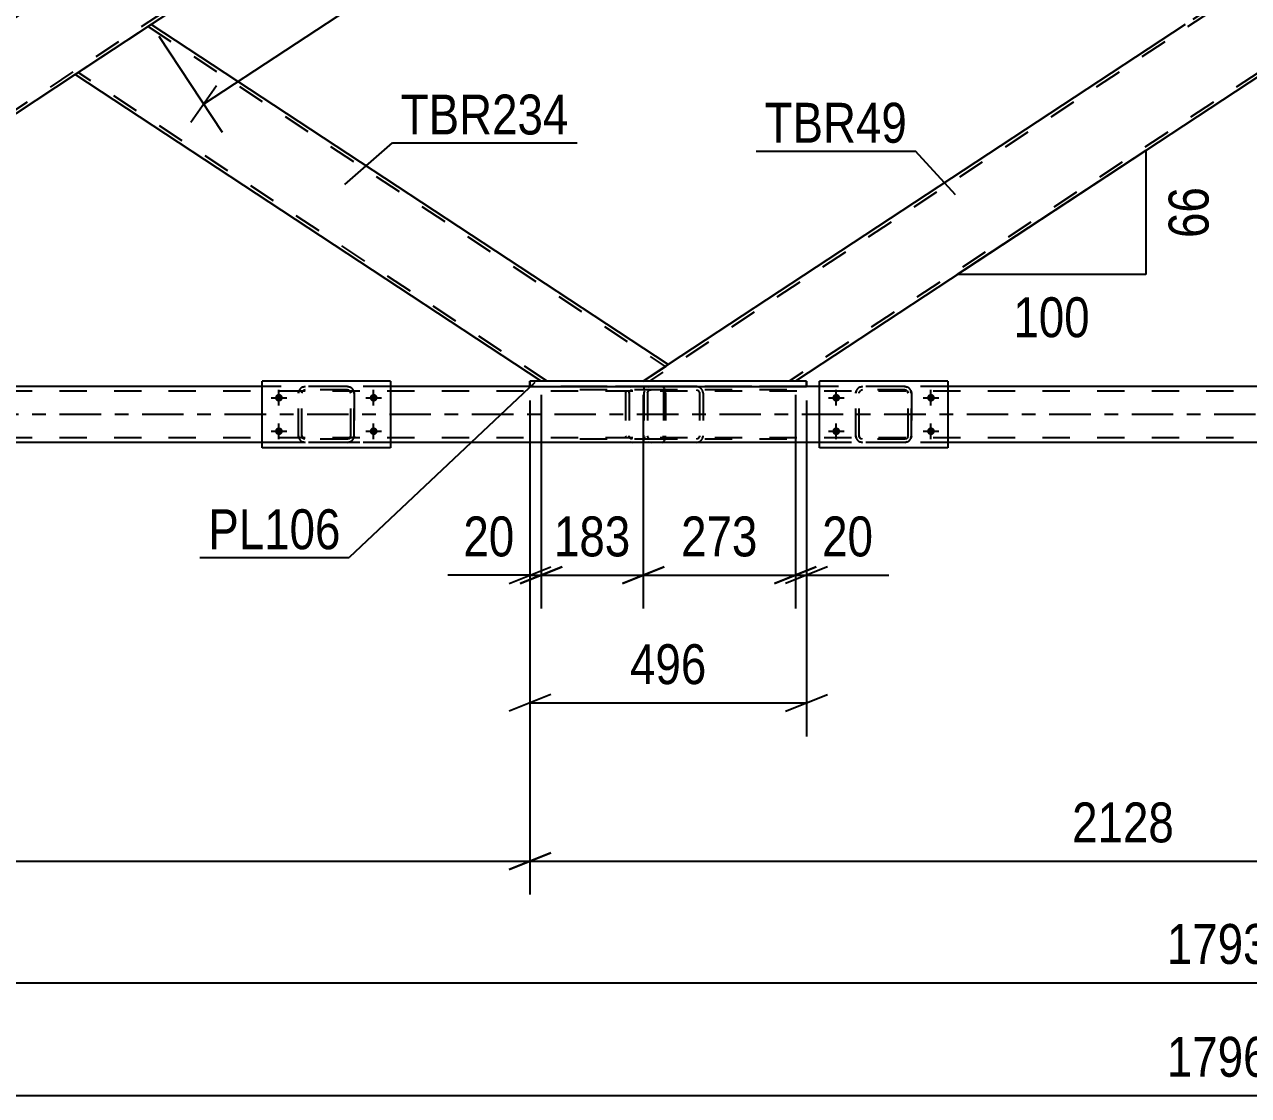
# Model space of a CAD drawing. Header units: millimetres. Extents: x -832 to 357, y -842 to -1.
# Drawn here: x -521.2 to -433.3, y -157.9 to -81 of the extents above; entities that cross this region are included whole.
import ezdxf

# ---------------------------------------------------------------- set-up
doc = ezdxf.new("R2010")
doc.units = ezdxf.units.MM
doc.linetypes.add('DXK_LINE_DOT2', pattern=[3.9198, 1.9599, -1.9599])
doc.linetypes.add('DXK_LINE_DOT3', pattern=[5.9187, 2.979, -0.9799, 0.9799, -0.9799])
doc.styles.add('Arial Narrow', font='ARIALN.TTF', dxfattribs={"height": 0.2})

# ---------------------------------------------------------------- blocks, each defined once
blk = doc.blocks.new('Part-570388851-11667 - 11607')
at = {"color": 2, "linetype": 'Continuous'}
for p, q in [((-512.077, -81.042), (-517.534, -84.633)), ((-474.967, -105.461), (-512.077, -81.042)), ((-484.09, -106.641), (-517.534, -84.633)), ((-475.001, -105.483), (-476.76, -106.641)), ((-474.967, -105.461), (-475.001, -105.483))]:
    blk.add_line(p, q, dxfattribs=at)
at = {"color": 7, "linetype": 'DXK_LINE_DOT2'}
for p, q in [((-512.295, -81.185), (-475.186, -105.605)), ((-517.316, -84.489), (-517.299, -84.478)), ((-483.653, -106.641), (-517.316, -84.489)), ((-475.186, -105.605), (-475.404, -105.749)), ((-474.967, -105.461), (-474.967, -105.461)), ((-476.76, -106.641), (-484.09, -106.641))]:
    blk.add_line(p, q, dxfattribs=at)
blk = doc.blocks.new('Part-570388851-11677 - 11607')
at = {"color": 7, "linetype": 'DXK_LINE_DOT2'}
for p, q in [((-485.172, -56.442), (-561.457, -106.641)), ((-475.13, -56.442), (-551.416, -106.641)), ((-474.694, -56.442), (-485.609, -56.442)), ((-474.694, -56.442), (-474.967, -56.622)), ((-517.534, -77.45), (-522.992, -81.042)), ((-512.077, -81.042), (-517.534, -84.633)), ((-561.894, -106.641), (-560.101, -105.461)), ((-550.979, -106.641), (-561.894, -106.641))]:
    blk.add_line(p, q, dxfattribs=at)
at = {"color": 2, "linetype": 'Continuous'}
for p, q in [((-485.609, -56.442), (-517.534, -77.45)), ((-474.967, -56.622), (-512.077, -81.042)), ((-522.992, -81.042), (-560.101, -105.461)), ((-517.534, -84.633), (-550.979, -106.641))]:
    blk.add_line(p, q, dxfattribs=at)
blk = doc.blocks.new('Part-570388851-11682 - 11607')
at = {"color": 7, "linetype": 'DXK_LINE_DOT2'}
for p, q in [((-400.038, -56.442), (-476.323, -106.641)), ((-389.996, -56.442), (-466.281, -106.641)), ((-389.559, -56.442), (-400.474, -56.442)), ((-389.559, -56.442), (-389.833, -56.622)), ((-432.4, -77.45), (-437.858, -81.042)), ((-426.943, -81.042), (-432.4, -84.633)), ((-476.76, -106.641), (-474.967, -105.461)), ((-465.845, -106.641), (-476.76, -106.641))]:
    blk.add_line(p, q, dxfattribs=at)
at = {"color": 2, "linetype": 'Continuous'}
for p, q in [((-400.474, -56.442), (-432.4, -77.45)), ((-389.833, -56.622), (-426.943, -81.042)), ((-437.858, -81.042), (-474.967, -105.461)), ((-432.4, -84.633), (-465.845, -106.641))]:
    blk.add_line(p, q, dxfattribs=at)
blk = doc.blocks.new('Part-570388851-11803 - 11607')
at = {"color": 2, "linetype": 'Continuous'}
for p, q in [((-494.911, -106.641), (-504.111, -106.641)), ((-504.111, -111.441), (-504.111, -106.641)), ((-494.911, -106.641), (-494.911, -111.441)), ((-494.911, -111.441), (-504.111, -111.441))]:
    blk.add_line(p, q, dxfattribs=at)
blk = doc.blocks.new('Bolt-570388851-11791 - 11607')
at = {"linetype": 'Continuous'}
for points in [[(-462.911, -107.561, -1), (-462.911, -108.121, -1)], [(-456.111, -107.561, -1), (-456.111, -108.121, -1)], [(-462.911, -109.961, -1), (-462.911, -110.521, -1)], [(-456.111, -109.961, -1), (-456.111, -110.521, -1)]]:
    blk.add_hatch(color=1, dxfattribs=at).paths.add_polyline_path(points)
at = {"color": 1, "linetype": 'Continuous'}
for p, q in [((-463.471, -107.841), (-462.351, -107.841)), ((-462.911, -108.401), (-462.911, -107.281)), ((-456.671, -107.841), (-455.551, -107.841)), ((-456.111, -108.401), (-456.111, -107.281)), ((-462.911, -110.801), (-462.911, -109.681)), ((-456.111, -110.801), (-456.111, -109.681)), ((-463.471, -110.241), (-462.351, -110.241)), ((-456.671, -110.241), (-455.551, -110.241))]:
    blk.add_line(p, q, dxfattribs=at)
blk = doc.blocks.new('Part-570388851-11804 - 11607')
at = {"color": 7, "linetype": 'DXK_LINE_DOT2'}
for p, q in [((-501.215, -107.077), (-501.031, -107.041)), ((-501.031, -107.041), (-501.215, -107.077)), ((-497.991, -107.041), (-501.031, -107.041)), ((-497.991, -107.041), (-497.808, -107.077)), ((-497.808, -107.077), (-497.991, -107.041)), ((-501.511, -107.521), (-501.475, -107.337)), ((-501.475, -107.337), (-501.511, -107.521)), ((-501.511, -110.561), (-501.511, -107.521)), ((-501.511, -107.521), (-501.511, -107.521)), ((-501.511, -110.561), (-501.511, -107.521)), ((-501.271, -107.521), (-501.253, -107.429)), ((-501.271, -107.521), (-501.253, -107.429)), ((-501.271, -110.561), (-501.271, -107.521)), ((-501.271, -107.521), (-501.271, -107.521)), ((-501.271, -110.561), (-501.271, -107.521)), ((-501.253, -107.429), (-501.201, -107.351)), ((-501.123, -107.299), (-501.201, -107.351)), ((-501.031, -107.281), (-501.123, -107.299)), ((-497.991, -107.281), (-501.031, -107.281)), ((-497.9, -107.299), (-497.991, -107.281)), ((-497.822, -107.351), (-497.9, -107.299)), ((-497.822, -107.351), (-497.77, -107.429)), ((-497.77, -107.429), (-497.822, -107.351)), ((-497.77, -107.429), (-497.751, -107.521)), ((-497.751, -107.521), (-497.77, -107.429)), ((-497.751, -110.561), (-497.751, -107.521)), ((-497.751, -107.521), (-497.751, -107.521)), ((-497.751, -110.561), (-497.751, -107.521)), ((-497.548, -107.337), (-497.511, -107.521)), ((-497.511, -107.521), (-497.548, -107.337)), ((-497.511, -110.561), (-497.511, -107.521)), ((-497.511, -107.521), (-497.511, -107.521)), ((-497.511, -107.521), (-497.511, -110.561)), ((-501.511, -110.561), (-501.511, -110.561)), ((-501.475, -110.745), (-501.511, -110.561)), ((-501.511, -110.561), (-501.475, -110.745)), ((-501.271, -110.561), (-501.271, -110.561)), ((-501.253, -110.653), (-501.271, -110.561)), ((-501.271, -110.561), (-501.253, -110.653)), ((-501.201, -110.731), (-501.253, -110.653)), ((-501.253, -110.653), (-501.201, -110.731)), ((-497.77, -110.653), (-497.822, -110.731)), ((-497.77, -110.653), (-497.751, -110.561)), ((-497.77, -110.653), (-497.751, -110.561)), ((-497.751, -110.561), (-497.751, -110.561)), ((-497.511, -110.561), (-497.548, -110.745)), ((-497.548, -110.745), (-497.511, -110.561)), ((-497.511, -110.561), (-497.511, -110.561)), ((-501.031, -111.041), (-501.215, -111.004)), ((-501.215, -111.004), (-501.031, -111.041)), ((-501.123, -110.783), (-501.201, -110.731)), ((-501.031, -110.801), (-501.123, -110.783)), ((-497.991, -110.801), (-501.031, -110.801)), ((-497.991, -111.041), (-501.031, -111.041)), ((-497.9, -110.783), (-497.991, -110.801)), ((-497.808, -111.004), (-497.991, -111.041)), ((-497.991, -111.041), (-497.808, -111.004)), ((-497.822, -110.731), (-497.9, -110.783))]:
    blk.add_line(p, q, dxfattribs=at)
at = {"color": 7, "linetype": 'DXK_LINE_DOT3'}
blk.add_line((-499.512, -109.041), (-499.511, -109.041), dxfattribs=at)
at = {"color": 7, "linetype": 'DXK_LINE_DOT2'}
for centre, start, end in [((-501.031, -107.521), 112.5, 157.5), ((-501.031, -107.521), 112.5, 157.5), ((-497.991, -107.521), 22.5, 67.5), ((-497.991, -107.521), 22.5, 67.5), ((-501.031, -110.561), 202.5, 247.5), ((-501.031, -110.561), 202.5, 247.5), ((-497.991, -110.561), 292.5, 337.5), ((-497.991, -110.561), 292.5, 337.5)]:
    blk.add_arc(centre, 0.48, start, end, dxfattribs=at)
blk = doc.blocks.new('Part-570388851-11826 - 11607')
at = {"color": 2, "linetype": 'Continuous'}
for p, q in [((-454.911, -106.641), (-464.111, -106.641)), ((-464.111, -111.441), (-464.111, -106.641)), ((-454.911, -106.641), (-454.911, -111.441)), ((-454.911, -111.441), (-464.111, -111.441))]:
    blk.add_line(p, q, dxfattribs=at)
blk = doc.blocks.new('Part-570388851-11827 - 11607')
at = {"color": 7, "linetype": 'DXK_LINE_DOT2'}
for p, q in [((-461.215, -107.077), (-461.031, -107.041)), ((-461.031, -107.041), (-461.215, -107.077)), ((-457.991, -107.041), (-461.031, -107.041)), ((-457.991, -107.041), (-457.808, -107.077)), ((-457.808, -107.077), (-457.991, -107.041)), ((-461.511, -107.521), (-461.475, -107.337)), ((-461.475, -107.337), (-461.511, -107.521)), ((-461.511, -110.561), (-461.511, -107.521)), ((-461.511, -107.521), (-461.511, -107.521)), ((-461.511, -110.561), (-461.511, -107.521)), ((-461.271, -107.521), (-461.253, -107.429)), ((-461.271, -107.521), (-461.253, -107.429)), ((-461.271, -110.561), (-461.271, -107.521)), ((-461.271, -107.521), (-461.271, -107.521)), ((-461.271, -110.561), (-461.271, -107.521)), ((-461.253, -107.429), (-461.201, -107.351)), ((-461.123, -107.299), (-461.201, -107.351)), ((-461.031, -107.281), (-461.123, -107.299)), ((-457.991, -107.281), (-461.031, -107.281)), ((-457.9, -107.299), (-457.991, -107.281)), ((-457.822, -107.351), (-457.9, -107.299)), ((-457.822, -107.351), (-457.77, -107.429)), ((-457.77, -107.429), (-457.822, -107.351)), ((-457.77, -107.429), (-457.751, -107.521)), ((-457.751, -107.521), (-457.77, -107.429)), ((-457.751, -110.561), (-457.751, -107.521)), ((-457.751, -107.521), (-457.751, -107.521)), ((-457.751, -110.561), (-457.751, -107.521)), ((-457.548, -107.337), (-457.511, -107.521)), ((-457.511, -107.521), (-457.548, -107.337)), ((-457.511, -110.561), (-457.511, -107.521)), ((-457.511, -107.521), (-457.511, -107.521)), ((-457.511, -107.521), (-457.511, -110.561)), ((-461.511, -110.561), (-461.511, -110.561)), ((-461.475, -110.745), (-461.511, -110.561)), ((-461.511, -110.561), (-461.475, -110.745)), ((-461.271, -110.561), (-461.271, -110.561)), ((-461.253, -110.653), (-461.271, -110.561)), ((-461.271, -110.561), (-461.253, -110.653)), ((-461.201, -110.731), (-461.253, -110.653)), ((-461.253, -110.653), (-461.201, -110.731)), ((-457.77, -110.653), (-457.822, -110.731)), ((-457.77, -110.653), (-457.751, -110.561)), ((-457.77, -110.653), (-457.751, -110.561)), ((-457.751, -110.561), (-457.751, -110.561)), ((-457.511, -110.561), (-457.548, -110.745)), ((-457.548, -110.745), (-457.511, -110.561)), ((-457.511, -110.561), (-457.511, -110.561)), ((-461.031, -111.041), (-461.215, -111.004)), ((-461.215, -111.004), (-461.031, -111.041)), ((-461.123, -110.783), (-461.201, -110.731)), ((-461.031, -110.801), (-461.123, -110.783)), ((-457.991, -110.801), (-461.031, -110.801)), ((-457.991, -111.041), (-461.031, -111.041)), ((-457.9, -110.783), (-457.991, -110.801)), ((-457.808, -111.004), (-457.991, -111.041)), ((-457.991, -111.041), (-457.808, -111.004)), ((-457.822, -110.731), (-457.9, -110.783))]:
    blk.add_line(p, q, dxfattribs=at)
at = {"color": 7, "linetype": 'DXK_LINE_DOT3'}
blk.add_line((-459.512, -109.041), (-459.511, -109.041), dxfattribs=at)
at = {"color": 7, "linetype": 'DXK_LINE_DOT2'}
for centre, start, end in [((-461.031, -107.521), 112.5, 157.5), ((-461.031, -107.521), 112.5, 157.5), ((-457.991, -107.521), 22.5, 67.5), ((-457.991, -107.521), 22.5, 67.5), ((-461.031, -110.561), 202.5, 247.5), ((-461.031, -110.561), 202.5, 247.5), ((-457.991, -110.561), 292.5, 337.5), ((-457.991, -110.561), 292.5, 337.5)]:
    blk.add_arc(centre, 0.48, start, end, dxfattribs=at)
blk = doc.blocks.new('Part-570388851-11902 - 11607')
at = {"color": 7, "linetype": 'DXK_LINE_DOT2'}
for p, q in [((-476.204, -107.041), (-476.4, -107.077)), ((-466.462, -107.041), (-476.204, -107.041)), ((-472.774, -107.077), (-472.969, -107.041)), ((-476.686, -107.385), (-476.715, -107.521)), ((-476.715, -107.521), (-476.715, -110.561)), ((-476.676, -107.337), (-476.686, -107.385)), ((-476.46, -107.521), (-476.44, -107.429)), ((-476.46, -107.521), (-476.46, -110.561)), ((-476.44, -107.429), (-476.385, -107.351)), ((-476.385, -107.351), (-476.302, -107.299)), ((-476.302, -107.299), (-476.204, -107.281)), ((-466.462, -107.281), (-476.204, -107.281)), ((-472.969, -107.281), (-472.871, -107.299)), ((-472.871, -107.299), (-472.789, -107.351)), ((-472.789, -107.351), (-472.733, -107.429)), ((-472.733, -107.429), (-472.714, -107.521)), ((-472.714, -107.521), (-472.714, -110.561)), ((-472.487, -107.385), (-472.497, -107.337)), ((-472.458, -107.521), (-472.487, -107.385)), ((-472.458, -107.521), (-472.458, -110.561)), ((-476.715, -110.561), (-476.701, -110.627)), ((-476.701, -110.627), (-476.676, -110.745)), ((-476.44, -110.653), (-476.46, -110.561)), ((-476.385, -110.731), (-476.44, -110.653)), ((-472.733, -110.653), (-472.789, -110.731)), ((-472.714, -110.561), (-472.733, -110.653)), ((-472.497, -110.745), (-472.472, -110.627)), ((-472.472, -110.627), (-472.458, -110.561)), ((-476.4, -111.004), (-476.204, -111.041)), ((-476.302, -110.783), (-476.385, -110.731)), ((-476.204, -110.801), (-476.302, -110.783)), ((-466.462, -110.801), (-476.204, -110.801)), ((-466.462, -111.041), (-476.204, -111.041)), ((-472.871, -110.783), (-472.969, -110.801)), ((-472.969, -111.041), (-472.774, -111.004)), ((-472.789, -110.731), (-472.871, -110.783))]:
    blk.add_line(p, q, dxfattribs=at)
for centre, start, end in [((-472.95, -107.542), 24.31996, 69.24169), ((-472.95, -110.54), 290.75831, 335.68004)]:
    blk.add_arc(centre, 0.496, start, end, dxfattribs=at)
blk = doc.blocks.new('Part-570388851-11944 - 11607')
at = {"color": 7, "linetype": 'DXK_LINE_DOT2'}
for p, q in [((-475.439, -107.041), (-483.103, -107.041)), ((-477.53, -107.041), (-477.723, -107.077)), ((-476.715, -107.041), (-476.715, -107.281)), ((-475.335, -107.077), (-475.439, -107.041)), ((-475.247, -107.181), (-475.335, -107.077)), ((-475.439, -107.281), (-483.103, -107.281)), ((-478.005, -107.385), (-478.033, -107.521)), ((-478.033, -107.521), (-478.033, -110.561)), ((-477.995, -107.337), (-478.005, -107.385)), ((-477.782, -107.521), (-477.762, -107.429)), ((-477.782, -107.521), (-477.782, -110.561)), ((-477.762, -107.429), (-477.708, -107.351)), ((-477.708, -107.351), (-477.626, -107.299)), ((-477.626, -107.299), (-477.53, -107.281)), ((-475.439, -107.281), (-475.387, -107.299)), ((-475.387, -107.299), (-475.343, -107.351)), ((-475.343, -107.351), (-475.314, -107.429)), ((-475.314, -107.429), (-475.303, -107.521)), ((-475.303, -107.521), (-475.303, -110.561)), ((-475.189, -107.337), (-475.247, -107.181)), ((-475.168, -107.521), (-475.189, -107.337)), ((-475.168, -107.521), (-475.168, -110.561)), ((-478.033, -110.561), (-478.019, -110.627)), ((-478.019, -110.627), (-477.995, -110.745)), ((-477.762, -110.653), (-477.782, -110.561)), ((-477.708, -110.731), (-477.762, -110.653)), ((-475.33, -110.697), (-475.314, -110.653)), ((-475.314, -110.653), (-475.303, -110.561)), ((-475.189, -110.745), (-475.168, -110.561)), ((-475.439, -110.801), (-483.103, -110.801)), ((-475.439, -111.041), (-483.103, -111.041)), ((-477.723, -111.004), (-477.53, -111.041)), ((-477.626, -110.783), (-477.708, -110.731)), ((-477.53, -110.801), (-477.626, -110.783)), ((-476.715, -111.041), (-476.715, -110.801)), ((-475.387, -110.783), (-475.439, -110.801)), ((-475.439, -111.041), (-475.335, -111.004)), ((-475.343, -110.731), (-475.387, -110.783)), ((-475.343, -110.731), (-475.33, -110.697)), ((-475.335, -111.004), (-475.247, -110.9)), ((-475.247, -110.9), (-475.189, -110.745))]:
    blk.add_line(p, q, dxfattribs=at)
blk = doc.blocks.new('Part-570388851-12037 - 11607')
at = {"color": 2, "linetype": 'Continuous'}
for p, q in [((-484.89, -107.041), (-484.89, -106.641)), ((-484.89, -106.641), (-484.89, -106.641)), ((-465.045, -106.641), (-484.89, -106.641)), ((-484.89, -107.041), (-484.89, -107.041)), ((-484.89, -107.041), (-465.045, -107.041)), ((-465.045, -106.641), (-465.045, -107.041))]:
    blk.add_line(p, q, dxfattribs=at)
at = {"color": 7, "linetype": 'DXK_LINE_DOT2'}
for p, q in [((-484.89, -106.641), (-484.89, -107.041)), ((-465.045, -106.641), (-465.045, -106.641)), ((-465.045, -107.041), (-465.045, -106.641)), ((-465.045, -107.041), (-465.045, -107.041))]:
    blk.add_line(p, q, dxfattribs=at)
blk = doc.blocks.new('Bolt-570388851-12129 - 11607')
at = {"linetype": 'Continuous'}
for points in [[(-502.911, -107.561, -1), (-502.911, -108.121, -1)], [(-496.111, -107.561, -1), (-496.111, -108.121, -1)], [(-502.911, -109.961, -1), (-502.911, -110.521, -1)], [(-496.111, -109.961, -1), (-496.111, -110.521, -1)]]:
    blk.add_hatch(color=1, dxfattribs=at).paths.add_polyline_path(points)
at = {"color": 1, "linetype": 'Continuous'}
for p, q in [((-503.471, -107.841), (-502.351, -107.841)), ((-502.911, -108.401), (-502.911, -107.281)), ((-496.671, -107.841), (-495.551, -107.841)), ((-496.111, -108.401), (-496.111, -107.281)), ((-502.911, -110.801), (-502.911, -109.681)), ((-496.111, -110.801), (-496.111, -109.681)), ((-503.471, -110.241), (-502.351, -110.241)), ((-496.671, -110.241), (-495.551, -110.241))]:
    blk.add_line(p, q, dxfattribs=at)
blk = doc.blocks.new('Part-570388851-12150 - 11607')
at = {"color": 2, "linetype": 'Continuous'}
for p, q in [((-504.111, -107.041), (-534.911, -107.041)), ((-484.89, -107.041), (-494.911, -107.041)), ((-464.111, -107.041), (-465.045, -107.041)), ((-424.111, -107.041), (-454.911, -107.041)), ((-504.111, -111.041), (-534.911, -111.041)), ((-464.111, -111.041), (-494.911, -111.041)), ((-424.111, -111.041), (-454.911, -111.041))]:
    blk.add_line(p, q, dxfattribs=at)
at = {"color": 7, "linetype": 'DXK_LINE_DOT2'}
for p, q in [((-494.911, -107.041), (-504.111, -107.041)), ((-465.045, -107.041), (-484.89, -107.041)), ((-454.911, -107.041), (-464.111, -107.041)), ((-77.686, -107.361), (-752.111, -107.361)), ((-77.686, -110.721), (-752.111, -110.721)), ((-77.686, -111.041), (-744.111, -111.041)), ((-494.911, -111.041), (-504.111, -111.041)), ((-454.911, -111.041), (-464.111, -111.041))]:
    blk.add_line(p, q, dxfattribs=at)
at = {"color": 7, "linetype": 'DXK_LINE_DOT3'}
blk.add_line((-77.686, -109.041), (-752.111, -109.041), dxfattribs=at)
blk = doc.blocks.new('StraightDimension-570388851-12915 - 11607')
at = {"color": 7, "linetype": 'Continuous'}
for p, q in [((-484.89, -108.041), (-484.89, -143.506)), ((-486.39, -141.706), (-483.39, -140.506)), ((-570.024, -141.106), (-484.89, -141.106))]:
    blk.add_line(p, q, dxfattribs=at)
blk = doc.blocks.new('StraightDimension-570388851-12905 - 11607')
at = {"color": 7, "linetype": 'Continuous'}
for p, q in [((-484.89, -108.041), (-484.89, -143.506)), ((-483.39, -140.506), (-486.39, -141.706)), ((-484.89, -141.106), (-399.756, -141.106))]:
    blk.add_line(p, q, dxfattribs=at)
at = {"color": 0}
blk.add_wipeout([(-438.066, -140.356), (-438.066, -136.156), (-446.579, -136.156), (-446.579, -140.356)], dxfattribs=at)
at = {"color": 3, "style": 'Arial Narrow'}
blk.add_text('2128', height=2.8633, dxfattribs=at).set_placement((-445.979, -139.756))
blk = doc.blocks.new('StraightDimension-570388851-12586 - 11607')
at = {"color": 7, "linetype": 'Continuous'}
for p, q in [((-484.89, -108.041), (-484.89, -122.976)), ((-484.09, -107.641), (-484.09, -122.976)), ((-486.39, -121.176), (-483.39, -119.976)), ((-482.59, -119.976), (-485.59, -121.176)), ((-484.89, -120.576), (-490.796, -120.576)), ((-484.89, -120.576), (-490.796, -120.576)), ((-484.89, -120.576), (-484.09, -120.576))]:
    blk.add_line(p, q, dxfattribs=at)
at = {"color": 0}
blk.add_wipeout([(-485.415, -119.826), (-485.415, -115.626), (-490.271, -115.626), (-490.271, -119.826)], dxfattribs=at)
at = {"color": 3, "style": 'Arial Narrow'}
blk.add_text('20', height=2.8633, dxfattribs=at).set_placement((-489.671, -119.226))
blk = doc.blocks.new('StraightDimension-570388851-12594 - 11607')
at = {"color": 7, "linetype": 'Continuous'}
for p, q in [((-484.09, -107.641), (-484.09, -122.976)), ((-476.76, -107.641), (-476.76, -122.976)), ((-485.59, -121.176), (-482.59, -119.976)), ((-475.26, -119.976), (-478.26, -121.176)), ((-484.09, -120.576), (-476.76, -120.576))]:
    blk.add_line(p, q, dxfattribs=at)
at = {"color": 0}
blk.add_wipeout([(-477.083, -119.826), (-477.083, -115.626), (-483.767, -115.626), (-483.767, -119.826)], dxfattribs=at)
at = {"color": 3, "style": 'Arial Narrow'}
blk.add_text('183', height=2.8633, dxfattribs=at).set_placement((-483.167, -119.226))
blk = doc.blocks.new('StraightDimension-570388851-12602 - 11607')
at = {"color": 7, "linetype": 'Continuous'}
for p, q in [((-476.76, -107.641), (-476.76, -122.976)), ((-465.845, -107.641), (-465.845, -122.976)), ((-478.26, -121.176), (-475.26, -119.976)), ((-464.345, -119.976), (-467.345, -121.176)), ((-476.76, -120.576), (-465.845, -120.576))]:
    blk.add_line(p, q, dxfattribs=at)
at = {"color": 0}
blk.add_wipeout([(-467.96, -119.826), (-467.96, -115.626), (-474.644, -115.626), (-474.644, -119.826)], dxfattribs=at)
at = {"color": 3, "style": 'Arial Narrow'}
blk.add_text('273', height=2.8633, dxfattribs=at).set_placement((-474.044, -119.226))
blk = doc.blocks.new('StraightDimension-570388851-12610 - 11607')
at = {"color": 7, "linetype": 'Continuous'}
for p, q in [((-465.845, -107.641), (-465.845, -122.976)), ((-465.045, -108.041), (-465.045, -122.976)), ((-467.345, -121.176), (-464.345, -119.976)), ((-463.545, -119.976), (-466.545, -121.176)), ((-465.845, -120.576), (-465.045, -120.576)), ((-465.045, -120.576), (-459.138, -120.576)), ((-465.045, -120.576), (-459.138, -120.576))]:
    blk.add_line(p, q, dxfattribs=at)
at = {"color": 0}
blk.add_wipeout([(-459.663, -119.826), (-459.663, -115.626), (-464.52, -115.626), (-464.52, -119.826)], dxfattribs=at)
at = {"color": 3, "style": 'Arial Narrow'}
blk.add_text('20', height=2.8633, dxfattribs=at).set_placement((-463.92, -119.226))
blk = doc.blocks.new('StraightDimension-570388851-12619 - 11607')
at = {"color": 7, "linetype": 'Continuous'}
for p, q in [((-484.89, -108.041), (-484.89, -132.147)), ((-465.045, -108.041), (-465.045, -132.147)), ((-483.39, -129.147), (-486.39, -130.347)), ((-484.89, -129.747), (-465.045, -129.747)), ((-466.545, -130.347), (-463.545, -129.147))]:
    blk.add_line(p, q, dxfattribs=at)
at = {"color": 0}
blk.add_wipeout([(-471.625, -128.997), (-471.625, -124.797), (-478.309, -124.797), (-478.309, -128.997)], dxfattribs=at)
at = {"color": 3, "style": 'Arial Narrow'}
blk.add_text('496', height=2.8633, dxfattribs=at).set_placement((-477.709, -128.397))
blk = doc.blocks.new('StraightDimension-570388851-12956 - 11607')
at = {"color": 7, "linetype": 'Continuous'}
blk.add_line((-792.177, -157.931), (-77.046, -157.931), dxfattribs=at)
at = {"color": 0}
blk.add_wipeout([(-429.441, -157.181), (-429.441, -152.981), (-439.782, -152.981), (-439.782, -157.181)], dxfattribs=at)
at = {"color": 3, "style": 'Arial Narrow'}
blk.add_text('17966', height=2.8633, dxfattribs=at).set_placement((-439.182, -156.581))
blk = doc.blocks.new('StraightDimension-570388851-13010 - 11607')
at = {"color": 7, "linetype": 'Continuous'}
blk.add_line((-791.537, -149.832), (-77.686, -149.832), dxfattribs=at)
at = {"color": 0}
blk.add_wipeout([(-429.441, -149.082), (-429.441, -144.882), (-439.782, -144.882), (-439.782, -149.082)], dxfattribs=at)
at = {"color": 3, "style": 'Arial Narrow'}
blk.add_text('17934', height=2.8633, dxfattribs=at).set_placement((-439.182, -148.482))
blk = doc.blocks.new('AngleDimension-570388851-25166 - 11607')
at = {"color": 7, "linetype": 'Continuous'}
for p, q in [((-440.687, -90.086), (-454.22, -98.991)), ((-440.687, -90.086), (-440.687, -98.991)), ((-451.726, -97.35), (-454.22, -98.991)), ((-440.687, -98.991), (-454.22, -98.991))]:
    blk.add_line(p, q, dxfattribs=at)
at = {"color": 0}
for points in [[(-435.587, -92.11), (-439.787, -92.11), (-439.787, -96.967), (-435.587, -96.967)], [(-444.111, -104.091), (-444.111, -99.891), (-450.796, -99.891), (-450.796, -104.091)]]:
    blk.add_wipeout(points, dxfattribs=at)
at = {"color": 3, "style": 'Arial Narrow'}
blk.add_text('66', height=2.8633, rotation=90.00021, dxfattribs=at).set_placement((-436.187, -96.367))
blk.add_text('100', height=2.8633, dxfattribs=at).set_placement((-450.196, -103.491))
blk = doc.blocks.new('StraightDimension-570388851-13560 - 11607')
at = {"color": 7, "linetype": 'Continuous'}
for p, q in [((-474.144, -57.277), (-469.61, -64.167)), ((-471.853, -63.488), (-470.006, -60.836)), ((-508.313, -86.762), (-470.93, -62.162)), ((-511.527, -81.877), (-506.994, -88.766)), ((-507.39, -85.436), (-509.236, -88.087))]:
    blk.add_line(p, q, dxfattribs=at)
at = {"color": 0}
blk.add_wipeout([(-486.478, -71.496), (-488.787, -67.987), (-495.898, -72.666), (-493.589, -76.175)], dxfattribs=at)
at = {"color": 3, "style": 'Arial Narrow'}
blk.add_text('1119', height=2.8633, rotation=33.34614, dxfattribs=at).set_placement((-493.418, -75.344))
blk = doc.blocks.new('Mark-570388851-11663 - 11607')
at = {"color": 30, "linetype": 'Continuous'}
for p, q in [((-498.174, -92.531), (-494.769, -89.538)), ((-494.769, -89.538), (-481.514, -89.538))]:
    blk.add_line(p, q, dxfattribs=at)
at = {"color": 0}
blk.add_wipeout([(-482.114, -88.938), (-482.114, -85.938), (-494.169, -85.938), (-494.169, -88.938)], dxfattribs=at)
blk.add_wipeout([(-482.114, -88.938), (-482.114, -85.938), (-494.169, -85.938), (-494.169, -88.938)], dxfattribs=at)
at = {"color": 3, "style": 'Arial Narrow'}
blk.add_text('TBR234', height=2.8633, dxfattribs=at).set_placement((-494.169, -88.938))
blk = doc.blocks.new('Mark-570388851-11678 - 11607')
at = {"color": 30, "linetype": 'Continuous'}
for p in [(-468.652, -90.129), (-454.359, -93.261)]:
    blk.add_line(p, (-457.225, -90.129), dxfattribs=at)
at = {"color": 0}
blk.add_wipeout([(-457.825, -89.529), (-457.825, -86.529), (-468.052, -86.529), (-468.052, -89.529)], dxfattribs=at)
blk.add_wipeout([(-457.825, -89.529), (-457.825, -86.529), (-468.052, -86.529), (-468.052, -89.529)], dxfattribs=at)
at = {"color": 3, "style": 'Arial Narrow'}
blk.add_text('TBR49', height=2.8633, dxfattribs=at).set_placement((-468.052, -89.529))
blk = doc.blocks.new('Mark-570388851-12033 - 11607')
at = {"color": 30, "linetype": 'Continuous'}
for p in [(-484.541, -106.733), (-508.579, -119.311)]:
    blk.add_line(p, (-497.875, -119.311), dxfattribs=at)
at = {"color": 0}
blk.add_wipeout([(-498.475, -118.711), (-498.475, -115.711), (-507.979, -115.711), (-507.979, -118.711)], dxfattribs=at)
blk.add_wipeout([(-498.475, -118.711), (-498.475, -115.711), (-507.979, -115.711), (-507.979, -118.711)], dxfattribs=at)
at = {"color": 3, "style": 'Arial Narrow'}
blk.add_text('PL106', height=2.8633, dxfattribs=at).set_placement((-507.979, -118.711))

msp = doc.modelspace()

# ---------------------------------------------------------------- block references
for name in ['Part-570388851-11677 - 11607', 'Part-570388851-11682 - 11607', 'Part-570388851-11667 - 11607', 'Part-570388851-12150 - 11607', 'Part-570388851-11803 - 11607', 'Part-570388851-11804 - 11607', 'Part-570388851-12037 - 11607', 'Part-570388851-11944 - 11607', 'Part-570388851-11902 - 11607', 'Part-570388851-11826 - 11607', 'Part-570388851-11827 - 11607', 'Bolt-570388851-12129 - 11607', 'Bolt-570388851-11791 - 11607']:
    msp.add_blockref(name, (0, 0))

# ---------------------------------------------------------------- next in the draw order: block references
for name in ['StraightDimension-570388851-13560 - 11607', 'AngleDimension-570388851-25166 - 11607', 'StraightDimension-570388851-12915 - 11607']:
    msp.add_blockref(name, (0, 0))

# ---------------------------------------------------------------- next in the draw order: block references
for name in ['Mark-570388851-11663 - 11607', 'Mark-570388851-11678 - 11607', 'StraightDimension-570388851-12905 - 11607']:
    msp.add_blockref(name, (0, 0))

# ---------------------------------------------------------------- next in the draw order: block references
msp.add_blockref('StraightDimension-570388851-12586 - 11607', (0, 0))

# ---------------------------------------------------------------- next in the draw order: block references
msp.add_blockref('StraightDimension-570388851-12594 - 11607', (0, 0))

# ---------------------------------------------------------------- next in the draw order: block references
msp.add_blockref('StraightDimension-570388851-12602 - 11607', (0, 0))

# ---------------------------------------------------------------- next in the draw order: block references
msp.add_blockref('StraightDimension-570388851-12610 - 11607', (0, 0))

# ---------------------------------------------------------------- next in the draw order: block references
msp.add_blockref('StraightDimension-570388851-12619 - 11607', (0, 0))

# ---------------------------------------------------------------- next in the draw order: block references
msp.add_blockref('StraightDimension-570388851-12956 - 11607', (0, 0))

# ---------------------------------------------------------------- next in the draw order: block references
msp.add_blockref('StraightDimension-570388851-13010 - 11607', (0, 0))

# ---------------------------------------------------------------- next in the draw order: block references
msp.add_blockref('Mark-570388851-12033 - 11607', (0, 0))

doc.saveas('drawing.dxf')
